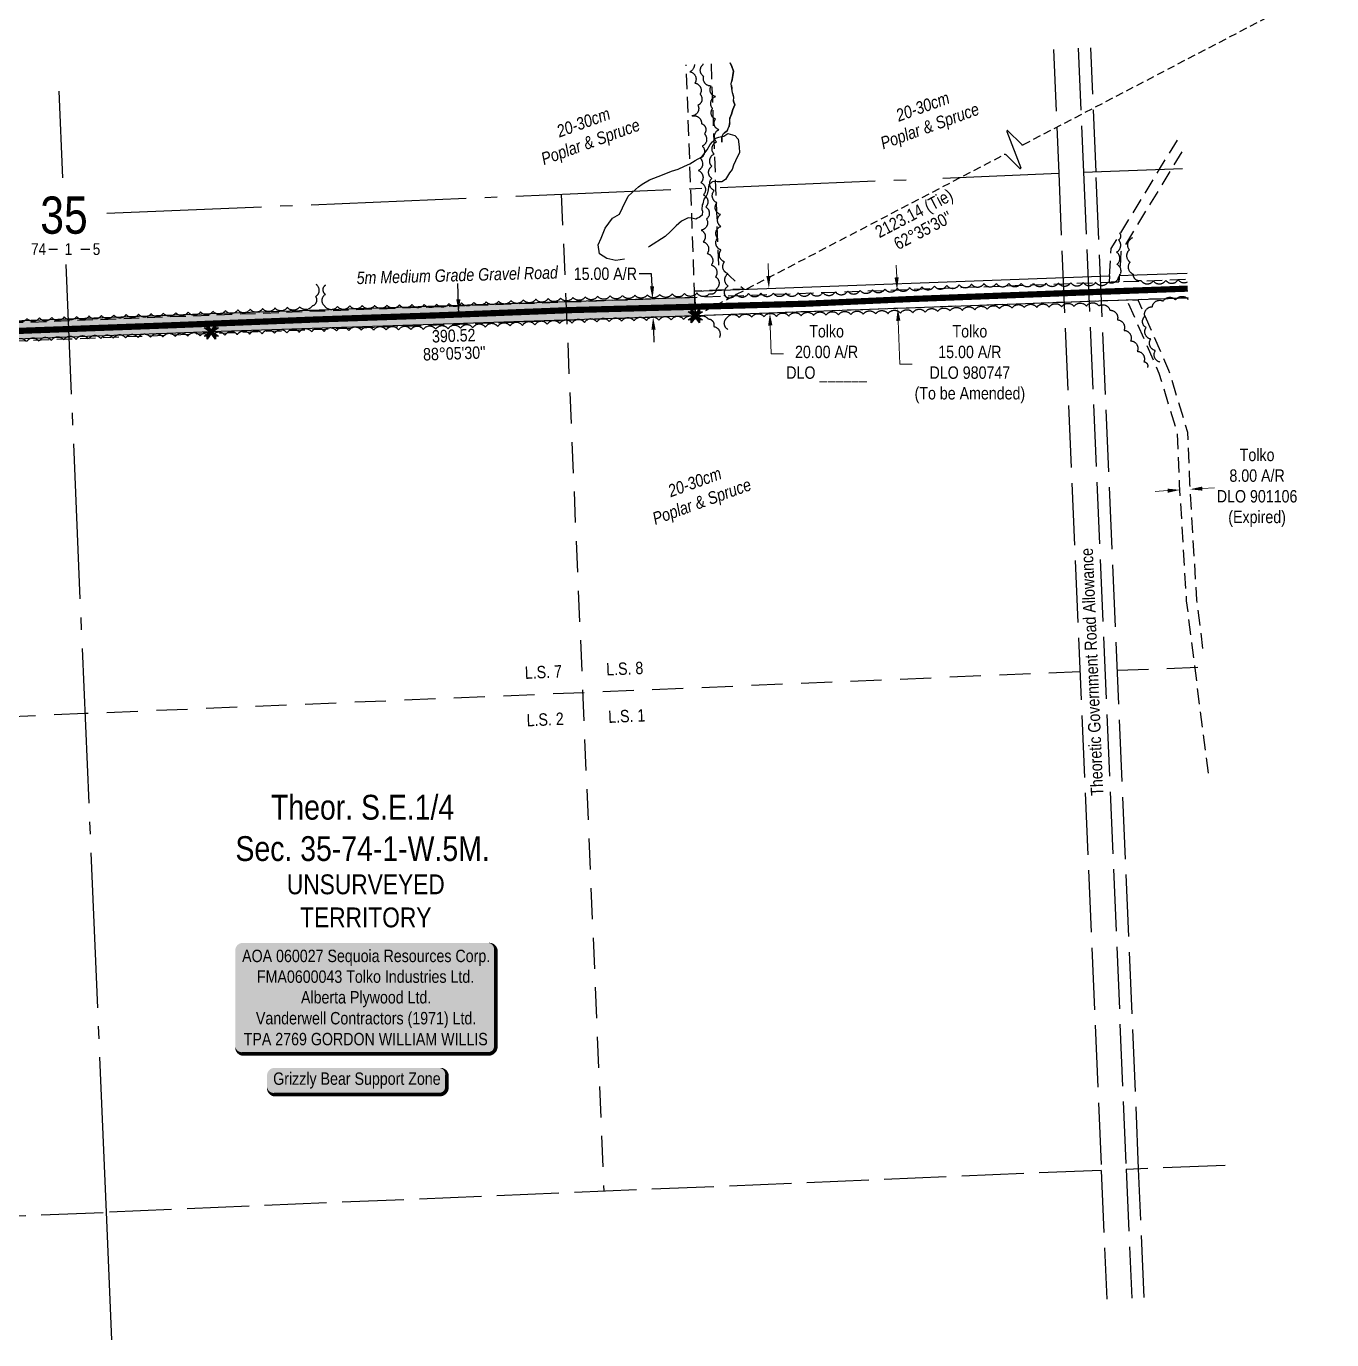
# Model space of a CAD drawing. Extents: x 684565 to 690010, y 6148326 to 6151917.
# Drawn here: x 687115 to 688167, y 6148394 to 6149453 of the extents above; entities that cross this region are included whole.
import ezdxf
from ezdxf.enums import TextEntityAlignment as Align

# ---------------------------------------------------------------- set-up
doc = ezdxf.new("R2010")
doc.units = 0
doc.header["$LTSCALE"] = 5
doc.header["$PDSIZE"] = 0.5
for name, pattern in [('0', [1, 1, 0]), ('foc-ACCESSROAD', [3.75, 2.5, -1.25]), ('foc-LSD', [8, 5, -3]), ('foc-QUARTERLINE', [33, 25, -3, 2, -3]), ('foc-TIELINE', [1.875, 1.25, -0.625]), ('foc-TOPO-ephemeral', [6.25, 3.125, -0.625, 0.625, -0.625, 0.625, -0.625]), ('foc-UNSURVEYED', [12.5, 10, -2.5])]:
    doc.linetypes.add(name, pattern=pattern)
doc.layers.get('Defpoints').update_dxf_attribs({"color": 9})
for name, color, linetype in [('10', 1, 'Continuous'), ('9', 3, 'Continuous'), ('AS-ROADS', 254, 'Continuous'), ('AS-SURFACE IMPACT', 7, 'Continuous'), ('AS-WILDLIFE-BLOCK', 131, 'Continuous'), ('C-AR', 13, 'foc-ACCESSROAD'), ('C-RW', 13, 'Continuous'), ('C-SYMBOL', 7, 'Continuous'), ('F-AR', 190, 'foc-ACCESSROAD'), ('L-BD', 7, 'Continuous'), ('L-MON', 1, 'Continuous'), ('L-ROAD-T', 7, 'Continuous'), ('L-SECLBL', 7, 'Continuous'), ('L-SECQ', 8, 'foc-QUARTERLINE'), ('L-SECTION-LSD', 7, 'foc-LSD'), ('L-TIE', 7, 'foc-TIELINE'), ('L-UNS-T', 3, 'Continuous'), ('L-USEC', 7, 'foc-UNSURVEYED'), ('P-PROPOSED', 10, 'Continuous'), ('P-PROPOSED-H', 21, 'Continuous'), ('P-TXT', 4, 'Continuous'), ('T-BUSH', 110, '0'), ('T-BUSH-T', 110, 'Continuous'), ('T-DRAW', 143, 'foc-TOPO-ephemeral'), ('WETLAND', 143, 'Continuous')]:
    doc.layers.add(name, color=color, linetype=linetype)
for name, color, linetype, lineweight in [('C-AR-T', 13, 'Continuous', 9), ('F-AR-T', 190, 'Continuous', 9), ('T-TEXT', 48, 'Continuous', 18)]:
    doc.layers.add(name, color=color, linetype=linetype, lineweight=lineweight)
doc.styles.add('100L', font='', dxfattribs={"height": 11})
doc.styles.add('175L', font='', dxfattribs={"height": 20})
doc.styles.add('80', font='', dxfattribs={"height": 10})
doc.styles.add('80CG', font='', dxfattribs={"height": 10})
doc.styles.add('80L', font='', dxfattribs={"height": 10})
doc.styles.add('foc-LtypeFont', font='', dxfattribs={"height": 7.35})
doc.styles.add('SIMPLEX', font='')
doc.styles.get('100L').set_extended_font_data('Arial Narrow')
doc.styles.get('175L').set_extended_font_data('Arial Narrow')
doc.styles.get('80').set_extended_font_data('Arial Narrow')
doc.styles.get('80CG').set_extended_font_data('Arial Narrow')
doc.styles.get('80L').set_extended_font_data('Arial Narrow')
doc.styles.get('foc-LtypeFont').set_extended_font_data('Arial Narrow')
doc.styles.get('SIMPLEX').set_extended_font_data('Arial Narrow')
doc.linetypes.add('foc-TOPO-flowdirection-NOLINE', pattern='A,0,[">",foc-LtypeFont,S=0.3,R=0,X=0,Y=-0.945],-20,[">",foc-LtypeFont,S=0.3,R=0,X=0,Y=-0.945],0', length=20)
doc.dimstyles.new('Compass 5 000', dxfattribs={"dimscale": 5, "dimtxt": 9, "dimasz": 2, "dimexe": 0.2, "dimexo": 0.0625, "dimgap": 0.5, "dimtad": 0, "dimtih": 1, "dimtoh": 1, "dimzin": 0, "dimdsep": 46, "dimtxsty": '80CG', "dimcen": 0.1, "dimse1": 1, "dimse2": 1, "dimclrd": 256, "dimclrt": 256, "dimaunit": 1, "dimadec": 4, "dimazin": 0, "dimtfac": 0.06, "dimtofl": 0, "dimtmove": 0, "dimatfit": 1, "dimfxl": 0.2, "dimtolj": 1, "dimtzin": 0, "dimlwd": -1, "dimarcsym": 0})

# ---------------------------------------------------------------- blocks, each defined once
blk = doc.blocks.new('L-SECLBL')
at = {"layer": '9', "color": 7}
for p, q in [((-5.1, -27.8), (-12.3, -27.8)), ((20.7, -27.8), (13.5, -27.8))]:
    blk.add_line(p, q, dxfattribs=at)
at = {"layer": '10', "color": 2, "style": 'SIMPLEX'}
blk.add_attdef('SEC', text='', height=30, dxfattribs=at).set_placement((0, 0), align=Align.MIDDLE)
at = {"layer": '10', "color": 5, "style": '80L'}
blk.add_attdef('TWP', text='', height=9.5, dxfattribs=at).set_placement((-14.4, -27.4), align=Align.MIDDLE_RIGHT)
blk.add_attdef('RGE', text='', height=9.5, dxfattribs=at).set_placement((3.6, -27.4), align=Align.MIDDLE_CENTER)
blk.add_attdef('MER', text='', height=9.5, dxfattribs=at).set_placement((23.2, -27.4), align=Align.MIDDLE_LEFT)
blk = doc.blocks.new('*U35')
h = blk.add_hatch(color=255)
edge = h.paths.add_edge_path()
edge.add_line((-99, -45.5), (99, -45.5))
edge.add_arc((99, -39.5), 6, 270, 360)
edge.add_line((105, -39.5), (105, 38))
edge.add_arc((99, 38), 6, 0, 90)
edge.add_line((99, 44), (-99, 44))
edge.add_arc((-99, 38), 6, 90, 180)
edge.add_line((-105, 38), (-105, -39.5))
edge.add_arc((-99, -39.5), 6, 180, 270)
at = {"color": 44, "flags": 128}
blk.add_lwpolyline([(-99, -45.5, 3, 3, 0), (99, -45.5, 3, 3, 0.414214), (105, -39.5, 3, 3, 0), (105, 38, 3, 0, 0.414214), (99, 44, 0, 0, 0), (-99, 44, 0, 0, 0.414214), (-105, 38, 0, 0, 0), (-105, -39.5, 0, 3, 0.414214)], format="xyseb", close=True, dxfattribs=at)
at = {"color": 44, "style": '80'}
blk.add_attdef('ENTER_TEXT_001', (-36, -5), '', height=10, dxfattribs=at)
blk = doc.blocks.new('*D40')
at = {"layer": 'C-AR-T', "transparency": 16777216}
for p, q in [((687816.7, 6149250.3), (687816.3, 6149260.3)), ((687818, 6149215.3), (687819.3, 6149180.4)), ((687819.3, 6149180.4), (687829.3, 6149180.4))]:
    blk.add_line(p, q, dxfattribs=at)
for points in [[(687818.3, 6149250.4), (687815, 6149250.2), (687817, 6149240.3)], [(687819.7, 6149215.4), (687816.3, 6149215.2), (687817.6, 6149225.3)]]:
    blk.add_solid(points, dxfattribs=at)
at = {"layer": 'Defpoints', "color": 0, "transparency": 16777216}
for p in [(687816.8, 6149240.3), (687817.4, 6149225.3), (687817.6, 6149225.3)]:
    blk.add_point(p, dxfattribs=at)
at = {"layer": 'C-AR-T', "transparency": 16777216, "insert": (687875.7, 6149180.4), "char_height": 10, "attachment_point": 5, "style": '80CG'}
blk.add_mtext('\\A1;Tolko\\P15.00 A/R\\PDLO 980747\\P(To be Amended)', dxfattribs=at)
blk = doc.blocks.new('TEMP')
h = blk.add_hatch(color=255)
h.dxf.hatch_style = 1
h.paths.add_polyline_path([(0, 0.25), (-0.67, 1.15), (-0.67, 0.67), (-1.15, 0.67), (-0.25, 0), (-1.15, -0.67), (-0.67, -0.67), (-0.67, -1.15), (0, -0.25), (0.67, -1.15), (0.67, -0.67), (1.15, -0.67), (0.25, 0), (1.15, 0.67), (0.67, 0.67), (0.67, 1.15)])
h.paths.add_polyline_path([(0.57, 0.85), (0.57, 0.57), (0.85, 0.57), (0.08, 0), (0.85, -0.57), (0.57, -0.57), (0.57, -0.85), (0, -0.08), (-0.57, -0.85), (-0.57, -0.57), (-0.85, -0.57), (-0.08, 0), (-0.85, 0.57), (-0.57, 0.57), (-0.57, 0.85), (0, 0.08)], flags=16)
h = blk.add_hatch(color=1)
h.dxf.hatch_style = 1
h.paths.add_polyline_path([(0, 0.08), (-0.57, 0.85), (-0.57, 0.57), (-0.85, 0.57), (-0.08, 0), (-0.85, -0.57), (-0.57, -0.57), (-0.57, -0.85), (0, -0.08), (0.57, -0.85), (0.57, -0.57), (0.85, -0.57), (0.08, 0), (0.85, 0.57), (0.57, 0.57), (0.57, 0.85)])
at = {"color": 1}
for p, q in [((-0.08, 0), (0.08, 0)), ((0, 0.08), (0, -0.08))]:
    blk.add_line(p, q, dxfattribs=at)
at = {"color": 255, "flags": 128}
blk.add_lwpolyline([(-0.25, 0), (-1.15, 0.67), (-0.67, 0.67), (-0.67, 1.15), (0, 0.25), (0.67, 1.15), (0.67, 0.67), (1.15, 0.67), (0.25, 0), (1.15, -0.67), (0.67, -0.67), (0.67, -1.15), (0, -0.25), (-0.67, -1.15), (-0.67, -0.67), (-1.15, -0.67)], close=True, dxfattribs=at)
at = {"color": 1, "flags": 128}
blk.add_lwpolyline([(-0.08, 0), (-0.85, 0.57), (-0.57, 0.57), (-0.57, 0.85), (0, 0.08), (0.57, 0.85), (0.57, 0.57), (0.85, 0.57), (0.08, 0), (0.85, -0.57), (0.57, -0.57), (0.57, -0.85), (0, -0.08), (-0.57, -0.85), (-0.57, -0.57), (-0.85, -0.57)], close=True, dxfattribs=at)
blk = doc.blocks.new('*D56')
at = {"layer": 'Defpoints', "color": 0, "transparency": 16777216}
for p in [(687619.9, 6149233.2), (687623.4, 6149233.3), (687623.9, 6149218.3)]:
    blk.add_point(p, dxfattribs=at)
at = {"layer": 'P-TXT', "transparency": 16777216}
for p, q in [((687619.2, 6149253.2), (687609.2, 6149253.2)), ((687619.5, 6149243.2), (687619.2, 6149253.2)), ((687620.7, 6149208.2), (687621, 6149198.2))]:
    blk.add_line(p, q, dxfattribs=at)
for points in [[(687621.2, 6149243.2), (687617.9, 6149243.1), (687619.9, 6149233.2)], [(687622.4, 6149208.3), (687619, 6149208.2), (687620.4, 6149218.2)]]:
    blk.add_solid(points, dxfattribs=at)
at = {"layer": 'P-TXT', "transparency": 16777216, "insert": (687581.9, 6149253.2), "char_height": 10, "attachment_point": 5, "style": '80CG'}
blk.add_mtext('\\A1;15.00 A/R', dxfattribs=at)
blk = doc.blocks.new('*D68')
at = {"layer": 'Defpoints', "color": 0, "transparency": 16777216}
for p in [(688044.6, 6149086.2), (688052.6, 6149086.7), (688053, 6149079.5)]:
    blk.add_point(p, dxfattribs=at)
at = {"layer": 'F-AR-T', "transparency": 16777216}
for p, q in [((688035.1, 6149078.4), (688025.1, 6149077.8)), ((688063, 6149080.1), (688073, 6149080.7))]:
    blk.add_line(p, q, dxfattribs=at)
for points in [[(688035, 6149080), (688035.2, 6149076.7), (688045.1, 6149079)], [(688062.9, 6149081.7), (688063.1, 6149078.4), (688053, 6149079.5)]]:
    blk.add_solid(points, dxfattribs=at)
at = {"layer": 'F-AR-T', "transparency": 16777216, "insert": (688107.2, 6149080.7), "char_height": 10, "attachment_point": 5, "style": '80CG'}
blk.add_mtext('\\A1;Tolko\\P8.00 A/R\\PDLO 901106\\P(Expired)', dxfattribs=at)
blk = doc.blocks.new('linebrk')
blk.add_lwpolyline([(0, 0.00175, -0.346152), (-0.00019, 0.0015), (-0.00314, 0.00055, 0.772575), (-0.00312, 0.00036), (0.00312, -0.00036, -0.772575), (0.00314, -0.00055), (0.00019, -0.0015, 0.346152), (0, -0.00175)], format="xyb")
blk = doc.blocks.new('*D72')
at = {"layer": 'C-AR-T', "transparency": 16777216}
for p, q in [((687713.4, 6149251.5), (687713, 6149261.5)), ((687714.8, 6149211.5), (687715.6, 6149188.8)), ((687715.6, 6149188.8), (687725.6, 6149188.8))]:
    blk.add_line(p, q, dxfattribs=at)
for points in [[(687715, 6149251.6), (687711.7, 6149251.4), (687713.7, 6149241.5)], [(687716.5, 6149211.6), (687713.1, 6149211.5), (687714.5, 6149221.5)]]:
    blk.add_solid(points, dxfattribs=at)
at = {"layer": 'Defpoints', "color": 0, "transparency": 16777216}
for p in [(687685.1, 6149240.5), (687714.5, 6149221.5), (687685.9, 6149220.5)]:
    blk.add_point(p, dxfattribs=at)
at = {"layer": 'C-AR-T', "transparency": 16777216, "insert": (687760.2, 6149188.8), "char_height": 10, "attachment_point": 5, "style": '80CG'}
blk.add_mtext('\\A1;Tolko\\P20.00 A/R\\PDLO ______', dxfattribs=at)
blk = doc.blocks.new('*U75')
h = blk.add_hatch(color=255)
edge = h.paths.add_edge_path()
edge.add_line((-66.5, -11.5), (66.5, -11.5))
edge.add_arc((66.5, -5.5), 6, 270, 360)
edge.add_line((72.5, -5.5), (72.5, 4))
edge.add_arc((66.5, 4), 6, 0, 90)
edge.add_line((66.5, 10), (-66.5, 10))
edge.add_arc((-66.5, 4), 6, 90, 180)
edge.add_line((-72.5, 4), (-72.5, -5.5))
edge.add_arc((-66.5, -5.5), 6, 180, 270)
at = {"color": 131, "flags": 128}
blk.add_lwpolyline([(-66.5, -11.5, 3, 3, 0), (66.5, -11.5, 3, 3, 0.414214), (72.5, -5.5, 3, 3, 0), (72.5, 4, 3, 0, 0.414214), (66.5, 10, 0, 0, 0), (-66.5, 10, 0, 0, 0.414214), (-72.5, 4, 0, 0, 0), (-72.5, -5.5, 0, 3, 0.414214)], format="xyseb", close=True, dxfattribs=at)
at = {"color": 131, "style": '80'}
blk.add_attdef('ENTER_TEXT_001', (-36, -5), '', height=10, dxfattribs=at)

msp = doc.modelspace()

# ---------------------------------------------------------------- hatches: boundary and pattern name
at = {"layer": 'P-PROPOSED-H'}
h = msp.add_hatch(color=256, dxfattribs=at)
h.dxf.hatch_style = 1
edge = h.paths.add_edge_path()
edge.add_line((687654.485, 6149219.345), (687264.221, 6149206.345))
edge.add_line((687264.221, 6149206.345), (686829.37, 6149189.991))
edge.add_line((686829.37, 6149189.991), (686209.274, 6149167.404))
edge.add_line((686209.274, 6149167.404), (685979.799, 6149156.289))
edge.add_line((685979.799, 6149156.289), (685723.834, 6149148.12))
edge.add_arc((685717.455, 6149348.001), 199.982, 229.119555, 271.82792, ccw=False)
edge.add_line((685586.57, 6149196.799), (685053.648, 6149658.112))
edge.add_line((685053.648, 6149658.112), (684995.104, 6149715.53))
edge.add_line((684995.104, 6149715.53), (684888.66, 6149807.724))
edge.add_line((684888.66, 6149807.724), (684898.479, 6149819.061))
edge.add_line((684898.479, 6149819.061), (685005.275, 6149726.563))
edge.add_line((685005.275, 6149726.563), (685063.817, 6149669.147))
edge.add_line((685063.817, 6149669.147), (685596.387, 6149208.139))
edge.add_arc((685717.455, 6149348.001), 184.984, 229.119555, 271.82792)
edge.add_line((685723.356, 6149163.111), (685979.197, 6149171.276))
edge.add_line((685979.197, 6149171.276), (686208.638, 6149182.389))
edge.add_line((686208.638, 6149182.389), (686828.815, 6149204.979))
edge.add_line((686828.815, 6149204.979), (687263.689, 6149221.334))
edge.add_line((687263.689, 6149221.334), (687653.938, 6149234.334))
edge.add_line((687653.938, 6149234.334), (687654.485, 6149219.345))

# ---------------------------------------------------------------- linework, layer by layer
at = {"layer": 'AS-ROADS', "const_width": 5, "flags": 128}
msp.add_lwpolyline([(686481.478, 6149184.894), (686548.999, 6149187.188), (686622.005, 6149189.164), (686696.764, 6149191.761), (686767.827, 6149193.52), (686827.796, 6149196.246), (686881.994, 6149197.349), (686952.301, 6149200.429), (686981.914, 6149201.605), (687039.179, 6149204.012), (687115.909, 6149207.456), (687234.019, 6149211.8), (687347.037, 6149216.327), (687451.512, 6149219.909), (687555.671, 6149224.013), (687682.107, 6149227.4), (687743.865, 6149229.111), (687827.573, 6149232.849), (687931.391, 6149236.794), (687979.596, 6149238.676), (688051.323, 6149241.279)], dxfattribs=at)
at = {"layer": 'C-AR', "flags": 128}
msp.add_lwpolyline([(687667.083, 6149422.575), (687673.012, 6149260.044), (687693.726, 6149240.788), (687653.756, 6149239.33), (687647.102, 6149421.735)], dxfattribs=at)
at = {"layer": 'C-RW', "flags": 128}
msp.add_lwpolyline([(688051.649, 6149233.641), (688011.284, 6149232.36), (687994.898, 6149231.762), (687986.855, 6149231.469), (687654.485, 6149219.345), (687653.756, 6149239.33), (687988.175, 6149251.529), (687987.846, 6149246.527), (687995.889, 6149246.82), (687996.218, 6149251.822), (688010.602, 6149252.347), (688050.796, 6149253.622)], dxfattribs=at)
at = {"layer": 'F-AR', "flags": 128}
for points in [[(688051.641, 6149233.832), (688011.284, 6149232.36), (688003.282, 6149232.068), (687981.867, 6149231.287), (687951.714, 6149230.187), (687355.659, 6149208.445), (687149.8, 6149200.512), (686357.994, 6149169.995), (686327.844, 6149168.833), (686111.07, 6149160.478), (685848.527, 6149152.1), (685840.524, 6149151.845), (685723.64, 6149148.114), (685721.911, 6149148.067), (685720.183, 6149148.034), (685718.454, 6149148.016), (685716.725, 6149148.014), (685714.996, 6149148.026), (685713.267, 6149148.053), (685711.539, 6149148.095), (685709.81, 6149148.152), (685708.083, 6149148.225), (685706.356, 6149148.312), (685704.63, 6149148.414), (685702.905, 6149148.531), (685701.181, 6149148.663), (685699.458, 6149148.81), (685697.737, 6149148.972), (685696.017, 6149149.149), (685694.299, 6149149.34), (685692.582, 6149149.547), (685690.867, 6149149.769), (685689.154, 6149150.005), (685687.444, 6149150.256), (685685.735, 6149150.522), (685684.029, 6149150.803), (685682.326, 6149151.098), (685680.625, 6149151.409), (685678.927, 6149151.734), (685677.231, 6149152.074), (685675.539, 6149152.428), (685673.85, 6149152.797), (685672.164, 6149153.181), (685670.481, 6149153.579), (685668.802, 6149153.992), (685667.127, 6149154.42), (685665.456, 6149154.862), (685663.788, 6149155.318), (685662.124, 6149155.789), (685660.464, 6149156.273), (685658.809, 6149156.774), (685657.158, 6149157.288), (685655.512, 6149157.815), (685653.87, 6149158.358), (685652.233, 6149158.914), (685650.601, 6149159.485), (685648.974, 6149160.071), (685647.352, 6149160.669), (685645.736, 6149161.283), (685644.124, 6149161.91), (685642.518, 6149162.551), (685640.918, 6149163.206), (685639.323, 6149163.875), (685637.735, 6149164.557), (685636.152, 6149165.253), (685634.576, 6149165.963), (685633.005, 6149166.687), (685631.442, 6149167.424), (685629.884, 6149168.175), (685628.333, 6149168.939), (685626.789, 6149169.716), (685625.251, 6149170.508), (685623.721, 6149171.312), (685622.197, 6149172.129), (685620.681, 6149172.96), (685619.171, 6149173.804), (685617.67, 6149174.66), (685616.176, 6149175.53), (685614.689, 6149176.413), (685613.21, 6149177.309), (685611.739, 6149178.217), (685610.275, 6149179.138), (685608.82, 6149180.072), (685607.373, 6149181.018), (685605.934, 6149181.977), (685604.504, 6149182.948), (685603.082, 6149183.932), (685601.668, 6149184.927), (685600.264, 6149185.936), (685598.868, 6149186.956), (685597.481, 6149187.989), (685596.103, 6149189.033), (685594.734, 6149190.089), (685593.374, 6149191.157), (685592.024, 6149192.236), (685590.683, 6149193.328), (685589.351, 6149194.431), (685588.029, 6149195.546), (685586.717, 6149196.672), (685544.491, 6149233.224), (685521.113, 6149253.461), (685053.648, 6149658.112), (685063.476, 6149669.461), (685067.282, 6149666.164), (685520.243, 6149274.07), (685566.368, 6149234.142), (685596.543, 6149208.022), (685597.756, 6149206.981), (685598.978, 6149205.951), (685600.21, 6149204.93), (685601.45, 6149203.922), (685602.699, 6149202.923), (685603.956, 6149201.935), (685605.222, 6149200.959), (685606.496, 6149199.993), (685607.779, 6149199.038), (685609.07, 6149198.094), (685610.369, 6149197.162), (685611.676, 6149196.241), (685612.991, 6149195.332), (685614.314, 6149194.434), (685615.644, 6149193.547), (685616.982, 6149192.671), (685618.328, 6149191.808), (685619.681, 6149190.957), (685621.042, 6149190.117), (685622.409, 6149189.288), (685623.784, 6149188.472), (685625.166, 6149187.668), (685626.555, 6149186.875), (685627.95, 6149186.095), (685629.352, 6149185.327), (685630.762, 6149184.571), (685632.177, 6149183.827), (685633.599, 6149183.095), (685635.027, 6149182.377), (685636.461, 6149181.67), (685637.901, 6149180.975), (685639.348, 6149180.294), (685640.8, 6149179.625), (685642.258, 6149178.968), (685643.721, 6149178.324), (685645.19, 6149177.693), (685646.665, 6149177.075), (685648.144, 6149176.469), (685649.629, 6149175.876), (685651.119, 6149175.296), (685652.614, 6149174.729), (685654.114, 6149174.175), (685655.619, 6149173.634), (685657.128, 6149173.106), (685658.642, 6149172.592), (685660.16, 6149172.09), (685661.682, 6149171.601), (685663.209, 6149171.127), (685664.74, 6149170.664), (685666.274, 6149170.216), (685667.813, 6149169.78), (685669.355, 6149169.358), (685670.901, 6149168.95), (685672.45, 6149168.554), (685674.003, 6149168.173), (685675.559, 6149167.804), (685677.118, 6149167.45), (685678.68, 6149167.108), (685680.245, 6149166.78), (685681.813, 6149166.466), (685683.383, 6149166.166), (685684.956, 6149165.879), (685686.531, 6149165.605), (685688.109, 6149165.345), (685689.689, 6149165.099), (685691.271, 6149164.867), (685692.855, 6149164.649), (685694.44, 6149164.444), (685696.028, 6149164.253), (685697.617, 6149164.075), (685699.208, 6149163.912), (685700.8, 6149163.762), (685702.393, 6149163.627), (685703.987, 6149163.504), (685705.582, 6149163.396), (685707.178, 6149163.301), (685708.775, 6149163.22), (685710.372, 6149163.154), (685711.971, 6149163.101), (685713.569, 6149163.062), (685715.167, 6149163.037), (685716.766, 6149163.025), (685718.365, 6149163.028), (685719.964, 6149163.044), (685721.563, 6149163.074), (685723.161, 6149163.119), (686110.542, 6149175.481), (686327.208, 6149183.832), (686357.358, 6149184.993), (687149.161, 6149215.509), (687329.503, 6149222.486), (687349.616, 6149223.24), (687355.096, 6149223.446), (687951.074, 6149245.185), (687981.226, 6149246.285), (687987.846, 6149246.527), (687995.889, 6149246.82), (688051, 6149248.83)], [(688046.611, 6149351.619), (688038.237, 6149337.88), (687997.482, 6149271.018), (687995.889, 6149246.82), (687987.846, 6149246.527), (687989.622, 6149273.506), (688028.629, 6149337.5), (688045.998, 6149365.996)], [(688068.005, 6148850.569), (688063.937, 6148881.448), (688050.412, 6148989.654), (688044.742, 6149083.26), (688043.139, 6149124.295), (688028.379, 6149172.729), (688003.4, 6149229.896), (688003.282, 6149232.068), (688011.284, 6149232.36), (688011.316, 6149231.774), (688035.901, 6149175.508), (688051.099, 6149125.64), (688052.738, 6149083.658), (688058.388, 6148990.394), (688063.927, 6148946.083)]]:
    msp.add_lwpolyline(points, dxfattribs=at)
at = {"layer": 'L-SECQ'}
for p, q in [((687141.295, 6149400.462), (687144.269, 6149330.535)), ((687967.372, 6149335.076), (688047.183, 6149338.239)), ((687179.943, 6149302.008), (687827.277, 6149329.233)), ((687853.774, 6149330.347), (687947.269, 6149334.279)), ((687179.74, 6148496.657), (687147.244, 6149260.606)), ((687184.112, 6148393.845), (687179.74, 6148496.657))]:
    msp.add_line(p, q, dxfattribs=at)
at = {"layer": 'L-SECTION-LSD'}
for p, q in [((687546.406, 6149317.42), (687580.667, 6148513.518)), ((687994.58, 6148933.53), (688064.344, 6148936.305)), ((687964.432, 6148932.33), (687162.642, 6148898.609)), ((687162.642, 6148898.609), (686360.86, 6148864.897))]:
    msp.add_line(p, q, dxfattribs=at)
at = {"layer": 'L-TIE'}
for p, q in [((687918.794, 6149357.372), (689394.696, 6150128.112)), ((687654.485, 6149219.345), (687903.31, 6149349.286))]:
    msp.add_line(p, q, dxfattribs=at)
at = {"layer": 'L-USEC'}
for p, q in [((687943.004, 6149434.179), (687947.269, 6149334.279)), ((687963.104, 6149435.025), (687967.369, 6149335.138)), ((687977.418, 6149335.474), (687973.149, 6149435.447)), ((687947.269, 6149334.279), (687981.594, 6148530.378)), ((687947.269, 6149334.279), (687947.269, 6149334.279)), ((687967.369, 6149335.138), (688001.694, 6148531.237)), ((688011.742, 6148531.582), (687977.418, 6149335.474)), ((688081.506, 6148534.368), (688001.696, 6148531.18)), ((687981.594, 6148530.378), (687179.74, 6148496.657)), ((687981.594, 6148530.379), (687986.024, 6148426.611)), ((687981.594, 6148530.379), (687981.594, 6148530.379)), ((688001.694, 6148531.237), (688006.125, 6148427.433)), ((688016.171, 6148427.843), (688011.742, 6148531.582)), ((686377.894, 6148462.946), (687179.74, 6148496.657)), ((687179.74, 6148496.657), (687179.74, 6148496.657))]:
    msp.add_line(p, q, dxfattribs=at)
at = {"layer": 'P-PROPOSED', "flags": 128}
msp.add_lwpolyline([(687654.485, 6149219.345), (687264.221, 6149206.345), (686829.37, 6149189.991), (686209.274, 6149167.404), (685979.799, 6149156.289), (685723.834, 6149148.12, -0.18853788), (685586.57, 6149196.799), (685053.648, 6149658.112), (684995.104, 6149715.53), (684888.66, 6149807.724), (684898.479, 6149819.061), (685005.275, 6149726.563), (685063.817, 6149669.147), (685596.387, 6149208.139, 0.18853788), (685723.356, 6149163.111), (685979.197, 6149171.276), (686208.638, 6149182.389), (686828.815, 6149204.979), (687263.689, 6149221.334), (687653.938, 6149234.334)], format="xyb", close=True, dxfattribs=at)
at = {"layer": 'T-BUSH', "flags": 128}
for points in [[(687653.607, 6149422.008, -0.32804522), (687650.001, 6149416.16, -0.52056705), (687654.115, 6149407.047, -0.52056705), (687658.228, 6149397.933, -0.52056705), (687656.554, 6149389.104, -0.52056705), (687651.566, 6149380.438, -0.52056705), (687659.379, 6149374.329, -0.52056705), (687661.747, 6149366.069, -0.52056705), (687660.042, 6149356.216, -0.52056705), (687658.337, 6149346.363, -0.52056705), (687656.965, 6149336.515, -0.52056705), (687658.928, 6149326.711, -0.52056705), (687660.892, 6149316.906, -0.52056705), (687662.855, 6149307.102, -0.52056705), (687663.476, 6149297.46, -0.52056705), (687659.231, 6149288.406, -0.52056705), (687660.659, 6149279.077, -0.52056705), (687664.004, 6149269.654, -0.52056705), (687667.35, 6149260.231, -0.52056705), (687670.695, 6149250.808, -0.52056705), (687671.295, 6149240.965, -0.52056705), (687665.563, 6149236.949, -0.52056705), (687655.651, 6149238.009, -0.52056705), (687645.685, 6149237.275, -0.52056705), (687635.69, 6149236.971, -0.52056705), (687625.696, 6149236.667, -0.52056705), (687615.701, 6149236.364, -0.52056705), (687605.707, 6149236.06, -0.52056705), (687595.712, 6149235.756, -0.52056705), (687585.718, 6149235.452, -0.52056705), (687575.723, 6149235.148, -0.52056705), (687565.735, 6149234.68, -0.52056705), (687555.749, 6149234.184, -0.52056705), (687545.762, 6149233.688, -0.52056705), (687535.775, 6149233.193, -0.52056705), (687525.788, 6149232.697, -0.52056705), (687515.801, 6149232.201, -0.52056705), (687505.815, 6149231.706, -0.52056705), (687495.828, 6149231.21, -0.52056705), (687485.841, 6149230.714, -0.52056705), (687475.854, 6149230.219, -0.52056705), (687465.867, 6149229.723, -0.52056705), (687455.88, 6149229.227, -0.52056705), (687445.892, 6149228.764, -0.52056705), (687435.895, 6149228.566, -0.52056705), (687425.898, 6149228.368, -0.52056705), (687415.901, 6149228.17, -0.52056705), (687405.904, 6149227.972, -0.52056705), (687395.907, 6149227.774, -0.52056705), (687385.91, 6149227.576, -0.52056705), (687375.912, 6149227.378, -0.52056705), (687365.932, 6149226.789, -0.52056705), (687355.97, 6149226.955, -0.52056705), (687356.217, 6149236.631, -0.52056705), (687356.449, 6149244.219)], [(687680.23, 6149233.372, -0.52056705), (687680.834, 6149243.353, -0.52056705), (687680.7, 6149253.261, -0.52056705), (687677.897, 6149262.859, -0.52056705), (687675.094, 6149272.457, -0.52056705), (687672.292, 6149282.056, -0.52056705), (687674.993, 6149291.407, -0.52056705), (687674.612, 6149300.956, -0.52056705), (687671.77, 6149310.542, -0.52056705), (687669.702, 6149320.325, -0.52056705), (687667.634, 6149330.108, -0.52056705), (687667.685, 6149339.91, -0.52056705), (687669.58, 6149349.727, -0.52056705), (687671.475, 6149359.545, -0.52056705), (687673.37, 6149369.363, -0.52056705), (687670.676, 6149378.007, -0.52056705), (687668.335, 6149386.413, -0.52056705), (687670.634, 6149396.144, -0.52056705), (687667.193, 6149404.601, -0.52056705), (687661.143, 6149412.341, -0.52056705), (687660.715, 6149421.953, -0.01714555), (687660.478, 6149422.297, -0.01714555)], [(687677.319, 6149236.286, 0.52056705), (687687.305, 6149236.787, 0.52056705), (687697.292, 6149237.288, 0.52056705), (687707.285, 6149237.546, 0.52056705), (687717.284, 6149237.624, 0.52056705), (687727.283, 6149237.702, 0.52056705), (687737.282, 6149237.779, 0.52056705), (687747.281, 6149237.857, 0.52056705), (687757.275, 6149238.084, 0.52056705), (687767.257, 6149238.658, 0.52056705), (687777.24, 6149239.232, 0.52056705), (687787.223, 6149239.806, 0.52056705), (687797.205, 6149240.381, 0.52056705), (687807.188, 6149240.955, 0.52056705), (687817.17, 6149241.529, 0.52056705), (687827.153, 6149242.103, 0.52056705), (687837.136, 6149242.671, 0.52056705), (687847.119, 6149243.235, 0.52056705), (687857.102, 6149243.8, 0.52056705), (687867.086, 6149244.364, 0.52056705), (687877.069, 6149244.929, 0.52056705), (687887.058, 6149245.307, 0.52056705), (687897.057, 6149245.368, 0.52056705), (687907.056, 6149245.428, 0.52056705), (687917.055, 6149245.488, 0.52056705), (687927.053, 6149245.548, 0.52056705), (687937.052, 6149245.621, 0.52056705), (687947.05, 6149245.806, 0.52056705), (687957.047, 6149245.99, 0.52056705), (687967.044, 6149246.175, 0.52056705), (687977.042, 6149246.36, 0.52056705), (687987.039, 6149246.545, 0.52056705), (687995.669, 6149250.992, 0.52056705), (687994.227, 6149260.807, 0.52056705), (687993.857, 6149270.687, 0.52056705), (687995.463, 6149280.557, 0.52056705), (687996.379, 6149286.19, 0.52056705)], [(688006.653, 6149282.129, 0.52056705), (688004.272, 6149272.417, 0.52056705), (688004.778, 6149262.715, 0.52056705), (688007.224, 6149253.02, 0.52056705), (688013.616, 6149247.928, 0.52056705), (688023.581, 6149247.442, 0.52056705), (688033.568, 6149247.928, 0.52056705), (688043.556, 6149248.414, 0.35707236), (688051.092, 6149246.686, 0.35707236)], [(687348.648, 6149244.772, -0.52056705), (687348.298, 6149234.779, -0.52056705), (687345.495, 6149227.211, -0.52056705), (687335.51, 6149226.726, -0.52056705), (687325.525, 6149226.197, -0.52056705), (687315.54, 6149225.668, -0.52056705), (687305.555, 6149225.139, -0.52056705), (687295.57, 6149224.61, -0.52056705), (687285.585, 6149224.081, -0.52056705), (687275.6, 6149223.552, -0.52056705), (687265.615, 6149223.024, -0.52056705), (687255.624, 6149222.615, -0.52056705), (687245.632, 6149222.238, -0.52056705), (687235.64, 6149221.861, -0.52056705), (687225.648, 6149221.484, -0.52056705), (687215.656, 6149221.107, -0.52056705), (687205.664, 6149220.73, -0.52056705), (687195.672, 6149220.353, -0.52056705), (687185.68, 6149219.975, -0.52056705), (687175.688, 6149219.598, -0.52056705), (687165.696, 6149219.221, -0.52056705), (687155.704, 6149218.839, -0.52056705), (687145.713, 6149218.447, -0.52056705), (687135.721, 6149218.055, -0.52056705), (687125.73, 6149217.663, -0.52056705), (687115.738, 6149217.27, -0.52056705), (687105.747, 6149216.878, -0.52056705), (687095.756, 6149216.486, -0.52056705), (687085.764, 6149216.094, -0.52056705), (687075.773, 6149215.701, -0.52056705), (687065.781, 6149215.309, -0.52056705), (687055.792, 6149214.877, -0.52056705), (687045.805, 6149214.382, -0.52056705), (687035.818, 6149213.887, -0.52056705), (687025.831, 6149213.392, -0.52056705), (687015.844, 6149212.897, -0.52056705), (687005.857, 6149212.401, -0.52056705), (686995.871, 6149211.906, -0.52056705), (686985.884, 6149211.411, -0.52056705), (686975.897, 6149210.916, -0.52056705), (686965.91, 6149210.421, -0.52056705), (686955.923, 6149209.926, -0.52056705), (686945.936, 6149209.431, -0.52056705), (686935.947, 6149208.999, -0.52056705), (686925.953, 6149208.691, -0.52056705), (686915.958, 6149208.382, -0.52056705), (686905.964, 6149208.074, -0.52056705), (686895.97, 6149207.766, -0.52056705), (686885.975, 6149207.458, -0.52056705), (686875.981, 6149207.15, -0.52056705), (686865.986, 6149206.842, -0.52056705), (686855.992, 6149206.534, -0.52056705), (686845.998, 6149206.226, -0.52056705), (686836.003, 6149205.917, -0.52056705), (686826.009, 6149205.608, -0.52056705), (686816.015, 6149205.292, -0.52056705), (686806.021, 6149204.975, -0.52056705), (686796.027, 6149204.658, -0.52056705), (686786.033, 6149204.341, -0.52056705), (686776.038, 6149204.024, -0.52056705), (686766.044, 6149203.707, -0.52056705), (686756.05, 6149203.391, -0.52056705), (686746.056, 6149203.074, -0.52056705), (686736.062, 6149202.757, -0.52056705), (686726.068, 6149202.44, -0.52056705), (686716.074, 6149202.123, -0.52056705), (686706.08, 6149201.807, -0.52056705), (686696.085, 6149201.502, -0.52056705), (686686.089, 6149201.262, -0.52056705), (686676.093, 6149201.023, -0.52056705), (686666.097, 6149200.783, -0.52056705), (686656.1, 6149200.544, -0.52056705), (686646.104, 6149200.304, -0.52056705), (686636.108, 6149200.065, -0.52056705), (686626.112, 6149199.825, -0.52056705), (686616.115, 6149199.585, -0.52056705), (686606.119, 6149199.346, -0.52056705), (686596.123, 6149199.106, -0.52056705), (686586.127, 6149198.867, -0.52056705), (686576.13, 6149198.627, -0.52056705), (686566.134, 6149198.388, -0.52056705), (686556.138, 6149198.148, -0.52056705), (686546.142, 6149197.909, -0.52056705), (686536.146, 6149197.658, -0.52056705), (686526.158, 6149197.185, -0.52056705), (686516.17, 6149196.712, -0.52056705), (686506.182, 6149196.24, -0.52056705), (686496.194, 6149195.767, -0.52056705), (686486.206, 6149195.294, -0.52056705), (686476.218, 6149194.822, -0.52056705), (686466.23, 6149194.349, -0.52056705), (686456.242, 6149193.876, -0.52056705), (686446.254, 6149193.404, -0.52056705), (686436.266, 6149192.931, -0.52056705), (686426.279, 6149192.458, -0.52056705), (686416.291, 6149191.986, -0.52056705), (686406.303, 6149191.513, -0.52056705), (686396.314, 6149191.046, -0.52056705), (686386.326, 6149190.581, -0.52056705), (686376.338, 6149190.116, -0.52056705), (686366.35, 6149189.651, -0.52056705), (686356.361, 6149189.186, -0.52056705), (686346.373, 6149188.721, -0.52056705), (686336.385, 6149188.256, -0.52056705), (686326.396, 6149187.791, -0.52056705), (686316.408, 6149187.326, -0.52056705), (686306.42, 6149186.861, -0.52056705), (686296.431, 6149186.396, -0.52056705), (686286.443, 6149185.932, -0.52056705), (686276.455, 6149185.467, -0.52056705), (686266.467, 6149185.002, -0.52056705), (686256.475, 6149184.635, -0.52056705), (686246.477, 6149184.49, -0.52056705), (686236.479, 6149184.345, -0.52056705), (686226.481, 6149184.2, -0.52056705), (686216.486, 6149183.973, -0.52056705), (686206.517, 6149183.6, -0.52056705), (686208.364, 6149190.33, -0.52056705), (686214.393, 6149198.111, -0.52056705), (686223.825, 6149198.568, -0.52056705), (686233.753, 6149197.43, -0.52056705), (686243.637, 6149195.913, -0.52056705), (686249.684, 6149194.985, -0.52056705)], [(688028.917, 6149182.025, -0.52056705), (688025.176, 6149191.298, -0.52056705), (688021.435, 6149200.571, -0.52056705), (688017.694, 6149209.844, -0.52056705), (688016.779, 6149218.902, -0.52056705), (688022.724, 6149226.611, -0.52056705), (688031.592, 6149231.23, -0.52056705), (688041.492, 6149232.133, -0.52056705), (688051.472, 6149232.749, -0.01506111), (688051.674, 6149233.057, -0.01506111)], [(687680.641, 6149208.344, -0.52056705), (687679.819, 6149217.711, -0.52056705), (687689.814, 6149218, -0.52056705), (687699.809, 6149218.289, -0.52056705), (687709.804, 6149218.577, -0.52056705), (687719.799, 6149218.866, -0.52056705), (687729.793, 6149219.155, -0.52056705), (687739.788, 6149219.444, -0.52056705), (687749.784, 6149219.725, -0.52056705), (687759.78, 6149219.95, -0.52056705), (687769.777, 6149220.175, -0.52056705), (687779.773, 6149220.4, -0.52056705), (687789.77, 6149220.625, -0.52056705), (687799.766, 6149220.85, -0.52056705), (687809.763, 6149221.076, -0.52056705), (687819.756, 6149221.418, -0.52056705), (687829.744, 6149221.882, -0.52056705), (687839.732, 6149222.345, -0.52056705), (687849.721, 6149222.809, -0.52056705), (687859.709, 6149223.273, -0.52056705), (687869.697, 6149223.737, -0.52056705), (687879.686, 6149224.2, -0.52056705), (687889.674, 6149224.664, -0.52056705), (687899.662, 6149225.128, -0.52056705), (687909.651, 6149225.591, -0.52056705), (687919.644, 6149225.932, -0.52056705), (687929.64, 6149226.174, -0.52056705), (687939.636, 6149226.415, -0.52056705), (687949.632, 6149226.657, -0.52056705), (687959.628, 6149226.899, -0.52056705), (687969.625, 6149227.14, -0.52056705), (687979.621, 6149227.382, -0.52056705), (687988.49, 6149223.815, -0.52056705), (687994.582, 6149216.085, -0.52056705), (687999.927, 6149207.634, -0.52056705), (688005.271, 6149199.183, -0.52056705), (688010.615, 6149190.732, -0.52056705), (688015.96, 6149182.281, -0.52056705), (688018.797, 6149177.795, -0.52056705)], [(687673.966, 6149201.839, 0.52056705), (687669.402, 6149210.409, 0.52056705), (687664.978, 6149216.529, 0.52056705), (687654.979, 6149216.495, 0.52056705), (687644.981, 6149216.346, 0.52056705), (687634.986, 6149216.073, 0.52056705), (687624.99, 6149215.8, 0.52056705), (687614.995, 6149215.527, 0.52056705), (687605, 6149215.254, 0.52056705), (687595.004, 6149214.981, 0.52056705), (687585.009, 6149214.708, 0.52056705), (687575.014, 6149214.426, 0.52056705), (687565.026, 6149213.96, 0.52056705), (687555.037, 6149213.493, 0.52056705), (687545.049, 6149213.027, 0.52056705), (687535.061, 6149212.56, 0.52056705), (687525.073, 6149212.094, 0.52056705), (687515.084, 6149211.627, 0.52056705), (687505.096, 6149211.161, 0.52056705), (687495.108, 6149210.694, 0.52056705), (687485.12, 6149210.228, 0.52056705), (687475.132, 6149209.761, 0.52056705), (687465.143, 6149209.295, 0.52056705), (687455.155, 6149208.828, 0.52056705), (687445.164, 6149208.468, 0.52056705), (687435.165, 6149208.333, 0.52056705), (687425.167, 6149208.199, 0.52056705), (687415.169, 6149208.065, 0.52056705), (687405.171, 6149207.931, 0.52056705), (687395.173, 6149207.796, 0.52056705), (687385.174, 6149207.662, 0.52056705), (687375.176, 6149207.52, 0.52056705), (687365.184, 6149207.144, 0.52056705), (687355.192, 6149206.768, 0.52056705), (687345.2, 6149206.392, 0.52056705), (687335.208, 6149206.016, 0.52056705), (687325.216, 6149205.639, 0.52056705), (687315.224, 6149205.263, 0.52056705), (687305.232, 6149204.887, 0.52056705), (687295.24, 6149204.511, 0.52056705), (687285.248, 6149204.135, 0.52056705), (687275.256, 6149203.759, 0.52056705), (687265.264, 6149203.382, 0.52056705), (687255.269, 6149203.101, 0.52056705), (687245.273, 6149202.829, 0.52056705), (687235.278, 6149202.558, 0.52056705), (687225.283, 6149202.286, 0.52056705), (687215.287, 6149202.015, 0.52056705), (687205.292, 6149201.743, 0.52056705), (687195.296, 6149201.472, 0.52056705), (687185.301, 6149201.2, 0.52056705), (687175.305, 6149200.929, 0.52056705), (687165.31, 6149200.657, 0.52056705), (687155.318, 6149200.303, 0.52056705), (687145.329, 6149199.854, 0.52056705), (687135.339, 6149199.405, 0.52056705), (687125.35, 6149198.957, 0.52056705), (687115.361, 6149198.508, 0.52056705), (687105.372, 6149198.059, 0.52056705), (687095.383, 6149197.61, 0.52056705), (687085.394, 6149197.161, 0.52056705), (687075.405, 6149196.713, 0.52056705), (687065.416, 6149196.264, 0.52056705), (687055.426, 6149195.852, 0.52056705), (687045.433, 6149195.495, 0.52056705), (687035.44, 6149195.138, 0.52056705), (687025.447, 6149194.781, 0.52056705), (687015.455, 6149194.424, 0.52056705), (687005.462, 6149194.067, 0.52056705), (686995.469, 6149193.709, 0.52056705), (686985.477, 6149193.352, 0.52056705), (686975.484, 6149192.995, 0.52056705), (686965.491, 6149192.638, 0.52056705), (686955.498, 6149192.281, 0.52056705), (686945.506, 6149191.924, 0.52056705), (686935.514, 6149191.526, 0.52056705), (686925.524, 6149191.099, 0.52056705), (686915.534, 6149190.672, 0.52056705), (686905.544, 6149190.245, 0.52056705), (686895.554, 6149189.818, 0.52056705), (686885.564, 6149189.391, 0.52056705), (686875.574, 6149188.964, 0.52056705), (686865.584, 6149188.537, 0.52056705), (686855.594, 6149188.11, 0.52056705), (686845.604, 6149187.683, 0.52056705), (686835.615, 6149187.255, 0.52056705), (686825.623, 6149186.863, 0.52056705), (686815.63, 6149186.524, 0.52056705), (686805.636, 6149186.185, 0.52056705), (686795.643, 6149185.847, 0.52056705), (686785.65, 6149185.508, 0.52056705), (686775.656, 6149185.17, 0.52056705), (686765.663, 6149184.831, 0.52056705), (686755.67, 6149184.492, 0.52056705), (686745.676, 6149184.154, 0.52056705), (686735.683, 6149183.815, 0.52056705), (686725.689, 6149183.477, 0.52056705), (686715.696, 6149183.138, 0.52056705), (686705.703, 6149182.8, 0.52056705), (686695.71, 6149182.453, 0.52056705), (686685.717, 6149182.092, 0.52056705), (686675.724, 6149181.731, 0.52056705), (686665.732, 6149181.37, 0.52056705), (686655.739, 6149181.008, 0.52056705), (686645.747, 6149180.647, 0.52056705), (686635.754, 6149180.286, 0.52056705), (686625.761, 6149179.925, 0.52056705), (686615.769, 6149179.563, 0.52056705), (686605.776, 6149179.202, 0.52056705), (686595.784, 6149178.841, 0.52056705), (686585.791, 6149178.48, 0.52056705), (686575.798, 6149178.118, 0.52056705), (686565.806, 6149177.757, 0.52056705), (686555.813, 6149177.396, 0.52056705), (686545.821, 6149177.035, 0.52056705), (686535.828, 6149176.665, 0.52056705), (686525.837, 6149176.261, 0.52056705), (686515.847, 6149175.856, 0.52056705), (686505.856, 6149175.452, 0.52056705), (686495.865, 6149175.047, 0.52056705), (686485.874, 6149174.642, 0.52056705), (686475.883, 6149174.238, 0.52056705), (686465.892, 6149173.833, 0.52056705), (686455.901, 6149173.428, 0.52056705), (686445.91, 6149173.024, 0.52056705), (686435.919, 6149172.619, 0.52056705), (686425.928, 6149172.215, 0.52056705), (686415.937, 6149171.81, 0.52056705), (686405.946, 6149171.405, 0.52056705), (686395.953, 6149171.063, 0.52056705), (686385.96, 6149170.723, 0.52056705), (686375.966, 6149170.384, 0.52056705), (686365.973, 6149170.045, 0.52056705), (686355.98, 6149169.706, 0.52056705), (686345.986, 6149169.367, 0.52056705), (686335.993, 6149169.028, 0.52056705), (686326, 6149168.689, 0.52056705), (686316.006, 6149168.349, 0.52056705), (686306.013, 6149168.01, 0.52056705), (686296.019, 6149167.671, 0.52056705), (686286.026, 6149167.332, 0.52056705), (686276.033, 6149166.993, 0.52056705), (686266.039, 6149166.654, 0.52056705), (686256.047, 6149166.29, 0.52056705), (686246.056, 6149165.887, 0.52056705), (686236.065, 6149165.484, 0.52056705), (686226.074, 6149165.08, 0.52056705), (686216.083, 6149164.677, 0.52056705), (686206.102, 6149164.679, 0.52056705), (686196.144, 6149165.58, 0.52056705), (686186.158, 6149165.534, 0.52056705), (686176.164, 6149165.215, 0.52056705), (686166.17, 6149164.895, 0.52056705), (686156.184, 6149164.41, 0.52056705), (686146.206, 6149163.76, 0.52056705), (686136.228, 6149163.11, 0.52056705), (686126.25, 6149162.46, 0.52056705), (686116.272, 6149161.81, 0.52056705), (686106.292, 6149161.19, 0.52056705), (686096.308, 6149160.649, 0.52056705), (686086.323, 6149160.107, 0.52056705), (686076.339, 6149159.565, 0.52056705), (686066.354, 6149159.023, 0.52056705), (686056.37, 6149158.481, 0.52056705), (686046.385, 6149157.94, 0.52056705), (686036.401, 6149157.398, 0.52056705), (686026.417, 6149156.856, 0.52056705), (686016.423, 6149156.522, 0.52056705), (686006.429, 6149156.208, 0.52056705), (685996.435, 6149155.895, 0.52056705), (685986.441, 6149155.582, 0.52056705), (685976.447, 6149155.268, 0.52056705), (685966.452, 6149154.955, 0.52056705), (685956.458, 6149154.642, 0.52056705), (685946.463, 6149154.378, 0.52056705), (685936.465, 6149154.199, 0.52056705), (685926.468, 6149154.021, 0.52056705), (685916.47, 6149153.842, 0.52056705), (685906.473, 6149153.663, 0.52056705), (685896.475, 6149153.485, 0.52056705), (685886.478, 6149153.306, 0.52056705), (685876.481, 6149153.102, 0.52056705), (685866.485, 6149152.85, 0.52056705), (685858.556, 6149149.017, 0.52056705), (685858.519, 6149139.584, 0.52056705), (685865.442, 6149132.392, 0.52056705), (685869.463, 6149126.216, 0.52056705), (685860.076, 6149122.814, 0.52056705), (685853.285, 6149115.799, 0.52056705), (685845.783, 6149109.188, 0.52056705), (685844.57, 6149099.541, 0.52056705), (685844.667, 6149090.02, 0.52056705)]]:
    msp.add_lwpolyline(points, format="xyb", dxfattribs=at)
at = {"layer": 'T-DRAW', "flags": 128}
msp.add_lwpolyline([(687682.38, 6149423.218), (687683.815, 6149420.392), (687685.085, 6149416.602), (687684.591, 6149413.107), (687684.15, 6149409.838), (687683.42, 6149406.408), (687683.863, 6149402.713), (687684.254, 6149399.238), (687685.329, 6149395.569), (687685.243, 6149392.389), (687686.148, 6149389.494), (687684.727, 6149385.7), (687683.541, 6149381.823), (687682.254, 6149378.611), (687682.223, 6149375.378), (687682.002, 6149373.738), (687681.79, 6149372.165), (687679.952, 6149368.502), (687677.234, 6149366.398), (687675.862, 6149363.665), (687675.644, 6149359.335)], dxfattribs=at)
at = {"layer": 'T-DRAW', "linetype": 'foc-TOPO-flowdirection-NOLINE', "flags": 128}
msp.add_lwpolyline([(687675.644, 6149359.335), (687675.862, 6149363.665), (687677.234, 6149366.398), (687679.952, 6149368.502), (687681.79, 6149372.165), (687682.002, 6149373.738), (687682.223, 6149375.378), (687682.254, 6149378.611), (687683.541, 6149381.823), (687684.727, 6149385.7), (687686.148, 6149389.494), (687685.243, 6149392.389), (687685.329, 6149395.569), (687684.254, 6149399.238), (687683.863, 6149402.713), (687683.42, 6149406.408), (687684.15, 6149409.838), (687684.591, 6149413.107), (687685.085, 6149416.602), (687683.815, 6149420.392), (687682.38, 6149423.218)], dxfattribs=at)
at = {"layer": 'WETLAND', "linetype": 'Continuous'}
msp.add_lwpolyline([(687597.267, 6149265.139), (687590.336, 6149264.073), (687583.026, 6149265.433), (687577.246, 6149269.343), (687576.226, 6149276.483), (687578.436, 6149281.923), (687581.666, 6149290.083), (687587.616, 6149298.073), (687593.396, 6149301.303), (687595.606, 6149306.403), (687600.255, 6149315.788), (687606.099, 6149321.095), (687608.54, 6149323.38), (687611.515, 6149325.544), (687617.526, 6149329.051), (687628.01, 6149333.025), (687635.221, 6149335.91), (687640.45, 6149337.622), (687645.588, 6149339.876), (687649.914, 6149341.769), (687654.208, 6149344.617), (687659.649, 6149347.538), (687663.976, 6149353.036), (687666.41, 6149357.453), (687668.239, 6149359.486), (687670.907, 6149362.451), (687673.415, 6149363.336), (687674.317, 6149363.655), (687677.382, 6149364.306), (687680.723, 6149366.399), (687686.348, 6149364.687), (687688.883, 6149361.87), (687689.728, 6149355.532), (687690.01, 6149350.884), (687688.46, 6149347.786), (687685.141, 6149340.838), (687684.225, 6149337.277), (687682.072, 6149334.567), (687680.408, 6149332.007), (687678.651, 6149329.146), (687675.904, 6149327.487), (687674.967, 6149327.452), (687672.068, 6149327.342), (687668.901, 6149327.615), (687667.764, 6149327.16), (687665.399, 6149324.954), (687664.919, 6149322.969), (687664.802, 6149320.809), (687663.892, 6149317.391), (687663.014, 6149315.923), (687661.141, 6149313.317), (687660.453, 6149309.647), (687660.054, 6149308.821), (687659.532, 6149305.16), (687660.183, 6149303.618), (687660.028, 6149300.566), (687657.6, 6149298.605), (687656.225, 6149297.995), (687654.772, 6149297.351), (687651.725, 6149298.02), (687648.521, 6149298.403), (687643.375, 6149295.693), (687638.955, 6149291.953), (687634.365, 6149287.363), (687630.115, 6149283.283), (687617.366, 6149275.293), (687616.675, 6149274.731)], dxfattribs=at)

# ---------------------------------------------------------------- block references
at = {"layer": 'AS-SURFACE IMPACT'}
ref = msp.add_blockref('*U35', (687388.6, 6148669.772), dxfattribs=at)
ref.add_attrib('ENTER_TEXT_001', 'AOA 060027 Sequoia Resources Corp.', (687289.109, 6148698.3), dxfattribs={"layer": '0', "color": 44, "height": 10, "style": '80'})
ref.add_attrib('ENTER_TEXT_002', 'FMA0600043 Tolko Industries Ltd.', (687301.043, 6148681.593), dxfattribs={"layer": '0', "color": 44, "height": 10, "style": '80'})
ref.add_attrib('ENTER_TEXT_003', 'Alberta Plywood Ltd.', (687336.554, 6148664.926), dxfattribs={"layer": '0', "color": 44, "height": 10, "style": '80'})
ref.add_attrib('ENTER_TEXT_004', 'Vanderwell Contractors (1971) Ltd.', (687300.238, 6148648.082), dxfattribs={"layer": '0', "color": 44, "height": 10, "style": '80'})
ref.add_attrib('ENTER_TEXT_005', 'TPA 2769 GORDON WILLIAM WILLIS', (687290.391, 6148631.238), dxfattribs={"layer": '0', "color": 44, "height": 10, "style": '80'})
at = {"layer": 'AS-WILDLIFE-BLOCK', "color": 3}
ref = msp.add_blockref('*U75', (687381.711, 6148602.974), dxfattribs=dict(at, xscale=0.99991162, yscale=0.99991162, zscale=0.99991162))
ref.add_attrib('ENTER_TEXT_001', 'Grizzly Bear Support Zone', (687314.152, 6148599.356), dxfattribs={"layer": '0', "color": 131, "height": 9.99912, "style": '80'})
at = {"layer": 'L-MON', "color": 1, "xscale": 4.999558100000018, "yscale": 4.999558100000018, "zscale": 4.999558100000018}
for p in [(687654.485, 6149219.345), (687264.221, 6149206.345)]:
    msp.add_blockref('TEMP', p, dxfattribs=at)
at = {"layer": 'L-SECLBL'}
msp.add_blockref('L-SECLBL', (687145.545, 6149300.561), dxfattribs=at).add_auto_attribs({'SEC': '35', 'TWP': '74', 'RGE': '1', 'MER': '5'})
at = {"layer": 'L-TIE', "color": 3, "xscale": 4999.558099999999, "yscale": 4999.558099999999, "zscale": 4999.558099999999, "rotation": 297.5743079041038}
msp.add_blockref('linebrk', (687911.052, 6149353.329), dxfattribs=at)

# ---------------------------------------------------------------- texts
at = {"layer": 'C-SYMBOL', "color": 3, "insert": (687386.241, 6148833.163), "char_height": 19.99823, "width": 203.22433, "attachment_point": 2, "style": '175L'}
msp.add_mtext('Theor. S.E.1/4 \\PSec. 35-74-1-W.5M.', dxfattribs=at)
at = {"layer": 'L-BD', "style": '80L'}
for s, height, rotation, p in [('2123.14 (Tie)', 9.99912, 27.5743, (687831.231, 6149300.928)), ("62°35'30''", 9.9991, 27.5743, (687837.827, 6149288.298)), ('390.52', 9.9991, 1.9079, (687459.669, 6149203.351)), ("88°05'30''", 9.9991, 1.9079, (687460.144, 6149189.11))]:
    msp.add_text(s, height=height, rotation=rotation, dxfattribs=at).set_placement(p, align=Align.MIDDLE)
at = {"layer": 'L-UNS-T', "color": 3, "insert": (687388.806, 6148747.542), "char_height": 15.99859, "attachment_point": 5, "style": '80L'}
msp.add_mtext_dynamic_manual_height_columns('UNSURVEYED TERRITORY', width=126.40258, gutter_width=47.496, heights=[0], dxfattribs=at)
at = {"layer": 'T-BUSH-T', "char_height": 10, "attachment_point": 1, "rotation": 20, "style": '80L'}
for insert in [(687796.412, 6149378.402), (687522.941, 6149365.67), (687612.663, 6149075.666)]:
    msp.add_mtext_dynamic_manual_height_columns('\\pi19.76351;{\\fArial Narrow|b0|i1|c0|p34;20-30cm \\P\\pi0.32626;Poplar & Spruce}', width=83.23097, gutter_width=47.496, heights=[0], dxfattribs=dict(at, insert=insert))
at = {"layer": 'T-TEXT', "insert": (687362.63, 6149254.358), "char_height": 9.99382, "attachment_point": 1, "rotation": 1.6011, "style": '80L'}
msp.add_mtext_dynamic_manual_height_columns('\\pi18.65087;{\\fArial Narrow|b0|i1|c0|p34;5m Medium Grade Gravel Road}', width=199.32985, gutter_width=49.996, heights=[0], dxfattribs=at)

# ---------------------------------------------------------------- dimensions: what is measured, and where the dimension line sits
at = {"layer": 'C-AR-T', "color": 3}
dim = msp.add_linear_dim(base=(687714.45, 6149221.532), p1=(687685.132, 6149240.475), p2=(687685.861, 6149220.49), angle=272.08898, text='Tolko\\P20.00 A/R\\PDLO ______', dimstyle='Compass 5 000', dxfattribs=at)
dim.commit()
dim.dimension.update_dxf_attribs({"geometry": '*D72', "text_midpoint": (687760.228, 6149188.798), "dimtype": 161})
at = {"layer": 'C-AR-T'}
dim = msp.add_linear_dim(base=(687817.616, 6149225.296), p1=(687816.819, 6149240.288), p2=(687817.397, 6149225.288), angle=272.20715, text='Tolko\\P15.00 A/R\\PDLO 980747\\P(To be Amended)', dimstyle='Compass 5 000', dxfattribs=at)
dim.commit()
dim.dimension.update_dxf_attribs({"geometry": '*D40', "text_midpoint": (687875.728, 6149180.379), "dimtype": 161})
at = {"layer": 'F-AR-T', "color": 2}
dim = msp.add_aligned_dim(p1=(688044.625, 6149086.248), p2=(688052.552, 6149086.728), distance=-7.284, text='Tolko\\P8.00 A/R\\PDLO 901106\\P(Expired)', dimstyle='Compass 5 000', dxfattribs=at)
dim.commit()
dim.dimension.update_dxf_attribs({"geometry": '*D68', "text_midpoint": (688107.236, 6149080.667)})
at = {"layer": 'P-TXT'}
dim = msp.add_aligned_dim(p1=(687623.936, 6149218.328), p2=(687623.437, 6149233.318), distance=3.572, text='15.00 A/R', dimstyle='Compass 5 000', dxfattribs=at)
dim.commit()
dim.dimension.update_dxf_attribs({"geometry": '*D56', "text_midpoint": (687581.919, 6149253.188)})

# ---------------------------------------------------------------- leaders
at = {"layer": 'T-TEXT', "path_type": 1}
msp.add_leader([(687463.741, 6149222.598), (687462.914, 6149245.488)], dimstyle='Compass 5 000', override={"dimgap": 0.5, "dimtad": 0}, dxfattribs=at)

# ---------------------------------------------------------------- next in the draw order: texts
at = {"layer": 'L-ROAD-T', "insert": (687969.056, 6148932.028), "char_height": 9.99912, "width": 199.52984, "attachment_point": 2, "rotation": 92.445043, "style": '80L', "bg_fill": 3, "box_fill_scale": 1.15, "bg_fill_color": 256, "bg_fill_true_color": 13158600, "bg_fill_transparency": 0}
msp.add_mtext('Theoretic Government Road Allowance', dxfattribs=at)
at = {"layer": 'L-SECTION-LSD', "attachment_point": 1, "rotation": 2.408231, "style": '100L', "bg_fill": 3, "box_fill_scale": 1.5, "bg_fill_color": 256, "bg_fill_transparency": 0}
for s, width, insert, char_height in [('\\pi2.30591;L.S. 7', 30.87774, (687514.451, 6148936.46), 9.99912), ('L.S. 8', 30.39846, (687582.344, 6148939.316), 9.9991), ('\\pi2.14027;L.S. 2', 30.65071, (687516.059, 6148898.213), 9.99912), ('L.S. 1', 29.98854, (687583.953, 6148901.068), 9.9991)]:
    msp.add_mtext_dynamic_manual_height_columns(s, width=width, gutter_width=54.995, heights=[0], dxfattribs=dict(at, insert=insert, char_height=char_height))

doc.saveas('drawing.dxf')
